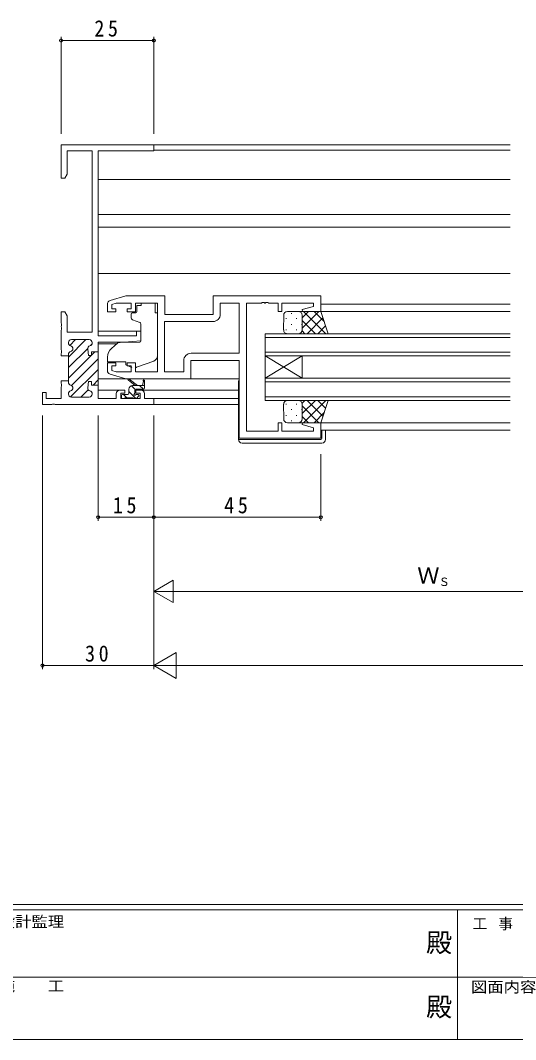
# Model space of a CAD drawing. Units: millimetres on the paper. Extents: x -420 to 373, y -297 to 267.
# Drawn here: x -150.5 to -17.1, y -297 to -22.1 of the extents above; entities that cross this region are included whole.
import ezdxf
from ezdxf.enums import TextEntityAlignment as Align

# ---------------------------------------------------------------- set-up
doc = ezdxf.new("R2010")
doc.units = ezdxf.units.MM
for name, color, linetype, lineweight in [('0-1_YKK_ZWAK', 7, 'Continuous', 9), ('0-3_YKK_11', 7, 'Continuous', 9), ('0-4_YKK_12', 2, 'Continuous', 9), ('0-5_YKK_13', 4, 'Continuous', 9), ('0-7_YKK_D', 6, 'Continuous', 9)]:
    doc.layers.add(name, color=color, linetype=linetype, lineweight=lineweight)
doc.styles.add('ＭＳ ゴシック', font='')
doc.styles.get('ＭＳ ゴシック').set_extended_font_data('MS Gothic')

msp = doc.modelspace()

# ---------------------------------------------------------------- linework, layer by layer
at = {"layer": '0-1_YKK_ZWAK'}
for p, q in [((352.3, -260.6), (-417.7, -260.6)), ((314.5, -262), (-417.7, -262)), ((-32.7, -262), (-32.7, -297)), ((-160.1, -280.199), (-31.3, -280.199)), ((-31.3, -280.199), (97.5, -280.199)), ((-417.7, -297), (314.5, -297))]:
    msp.add_line(p, q, dxfattribs=at)
at = {"layer": '0-3_YKK_11'}
for p, q in [((-139.562, -55.728), (-139.562, -64.728)), ((-114.562, -55.728), (-139.562, -55.728)), ((-137.932, -57.358), (-131.192, -57.358)), ((-137.932, -63.637), (-137.932, -57.358)), ((-131.192, -57.358), (-131.192, -106.228)), ((-129.562, -57.358), (-114.562, -57.358)), ((-129.562, -107.228), (-129.562, -57.358)), ((-129.562, -107.228), (-129.562, -57.358)), ((-114.562, -57.358), (-114.562, -55.728)), ((-139.562, -64.728), (-138.562, -64.728)), ((-138.562, -64.728), (-137.932, -63.637)), ((-127.062, -100.728), (-127.062, -98.672)), ((-126.35, -97.714), (-122.062, -96.428)), ((-124.668, -98.358), (-125.862, -98.716)), ((-125.862, -98.716), (-125.862, -99.928)), ((-120.662, -98.358), (-124.668, -98.358)), ((-122.062, -96.428), (-111.562, -96.428)), ((-120.662, -99.928), (-120.662, -98.358)), ((-119.462, -98.358), (-119.462, -100.728)), ((-113.562, -98.358), (-119.462, -98.358)), ((-113.562, -116.898), (-113.562, -98.358)), ((-111.562, -96.428), (-111.562, -101.428)), ((-98.562, -96.428), (-69.562, -96.428)), ((-98.562, -101.428), (-98.562, -96.428)), ((-96.632, -98.358), (-91.562, -98.358)), ((-96.632, -101.358), (-96.632, -98.358)), ((-91.562, -98.358), (-91.562, -111.898)), ((-85.521, -98.358), (-89.562, -98.358)), ((-89.562, -98.358), (-89.562, -132.898)), ((-85.337, -98.238), (-85.521, -98.358)), ((-84.788, -98.238), (-85.337, -98.238)), ((-84.604, -98.358), (-84.788, -98.238)), ((-84.521, -98.358), (-84.604, -98.358)), ((-84.337, -98.238), (-84.521, -98.358)), ((-83.788, -98.238), (-84.337, -98.238)), ((-83.604, -98.358), (-83.788, -98.238)), ((-81.062, -98.358), (-83.604, -98.358)), ((-81.062, -100.628), (-81.062, -98.358)), ((-80.062, -98.358), (-80.062, -100.628)), ((-71.492, -98.358), (-80.062, -98.358)), ((-71.492, -99.275), (-71.492, -98.358)), ((-69.562, -96.428), (-69.562, -100.628)), ((-139.562, -100.728), (-139.562, -103.769)), ((-138.562, -100.728), (-139.562, -100.728)), ((-137.932, -101.819), (-138.562, -100.728)), ((-124.762, -100.728), (-127.062, -100.728)), ((-125.862, -99.928), (-124.762, -99.928)), ((-124.762, -99.928), (-124.762, -100.728)), ((-121.762, -99.928), (-120.662, -99.928)), ((-121.762, -100.728), (-121.762, -99.928)), ((-119.462, -100.728), (-121.762, -100.728)), ((-111.562, -101.428), (-98.562, -101.428)), ((-80.062, -100.628), (-81.062, -100.628)), ((-74.592, -100.105), (-71.492, -99.275)), ((-74.523, -100.628), (-74.592, -100.105)), ((-69.562, -100.628), (-74.523, -100.628)), ((-139.562, -103.769), (-139.442, -103.953)), ((-139.442, -103.953), (-139.442, -104.503)), ((-137.932, -106.228), (-137.932, -101.819)), ((-111.632, -103.358), (-98.632, -103.358)), ((-111.632, -116.898), (-111.632, -103.358)), ((-111.632, -116.898), (-111.632, -103.358)), ((-139.442, -104.503), (-139.562, -104.686)), ((-139.562, -104.686), (-139.562, -104.769)), ((-139.562, -104.769), (-139.442, -104.953)), ((-139.442, -105.503), (-139.562, -105.686)), ((-139.562, -105.686), (-139.562, -111.019)), ((-139.442, -104.953), (-139.442, -105.503)), ((-131.192, -106.228), (-137.932, -106.228)), ((-119.262, -105.928), (-119.262, -107.228)), ((-118.062, -105.928), (-119.262, -105.928)), ((-118.062, -108.534), (-118.062, -105.928)), ((-137.562, -112.959), (-132.831, -108.228)), ((-137.562, -109.129), (-137.562, -109.028)), ((-137.562, -109.028), (-137.562, -109.129)), ((-137.218, -109.786), (-135.66, -108.228)), ((-136.762, -108.228), (-131.962, -108.228)), ((-131.962, -108.228), (-136.762, -108.228)), ((-131.632, -109.857), (-131.234, -109.459)), ((-131.162, -109.028), (-131.162, -109.129)), ((-131.162, -109.129), (-131.162, -109.028)), ((-119.262, -107.228), (-129.562, -107.228)), ((-129.562, -108.928), (-122.563, -108.928)), ((-129.562, -111.478), (-129.562, -108.928)), ((-129.562, -111.478), (-129.562, -108.928)), ((-122.563, -108.928), (-118.062, -108.534)), ((-139.562, -111.019), (-139.442, -111.203)), ((-139.442, -111.753), (-139.562, -111.936)), ((-139.562, -111.936), (-139.562, -112.628)), ((-139.562, -112.628), (-137.562, -112.628)), ((-139.442, -111.203), (-139.442, -111.753)), ((-137.562, -115.787), (-132.357, -110.581)), ((-137.562, -118.616), (-130.424, -111.478)), ((-137.562, -112.628), (-137.562, -112.227)), ((-137.562, -112.628), (-137.562, -112.227)), ((-137.562, -112.227), (-137.562, -112.628)), ((-137.562, -112.628), (-137.562, -119.328)), ((-137.562, -112.628), (-137.562, -119.328)), ((-132.357, -110.768), (-132.162, -112.478)), ((-132.162, -112.478), (-132.357, -110.768)), ((-132.162, -112.478), (-131.362, -112.478)), ((-131.362, -112.478), (-132.162, -112.478)), ((-131.362, -111.478), (-129.562, -111.478)), ((-131.362, -112.478), (-131.362, -111.478)), ((-131.362, -111.478), (-131.362, -112.478)), ((-129.562, -111.478), (-131.362, -111.478)), ((-129.562, -111.478), (-131.362, -111.478)), ((-129.562, -120.478), (-129.562, -111.478)), ((-91.562, -111.898), (-104.492, -111.898)), ((-136.726, -120.607), (-129.562, -113.444)), ((-127.062, -114.528), (-124.762, -114.528)), ((-127.062, -116.584), (-127.062, -114.528)), ((-125.862, -115.328), (-125.862, -116.539)), ((-124.762, -115.328), (-125.862, -115.328)), ((-124.762, -114.528), (-124.762, -115.328)), ((-121.762, -114.528), (-119.462, -114.528)), ((-121.762, -115.328), (-121.762, -114.528)), ((-120.662, -115.328), (-121.762, -115.328)), ((-120.662, -116.898), (-120.662, -115.328)), ((-119.462, -114.528), (-119.462, -116.898)), ((-106.492, -113.898), (-106.492, -116.898)), ((-104.562, -113.828), (-104.562, -118.828)), ((-91.562, -113.828), (-104.562, -113.828)), ((-91.562, -134.828), (-91.562, -113.828)), ((-136.986, -123.696), (-129.562, -116.273)), ((-122.062, -118.828), (-126.35, -117.542)), ((-125.862, -116.539), (-124.668, -116.898)), ((-124.668, -116.898), (-120.662, -116.898)), ((-119.462, -116.898), (-113.562, -116.898)), ((-106.492, -116.898), (-111.632, -116.898)), ((-139.562, -119.328), (-139.562, -120.019)), ((-137.562, -119.328), (-139.562, -119.328)), ((-137.562, -119.328), (-139.562, -119.328)), ((-139.562, -120.019), (-139.442, -120.203)), ((-139.442, -120.753), (-139.562, -120.936)), ((-139.562, -120.936), (-139.562, -124.098)), ((-139.442, -120.203), (-139.442, -120.753)), ((-137.562, -119.328), (-137.562, -119.729)), ((-132.357, -121.187), (-132.162, -119.478)), ((-132.162, -119.478), (-132.357, -121.187)), ((-132.162, -119.478), (-131.362, -119.478)), ((-131.362, -119.478), (-132.162, -119.478)), ((-131.362, -119.478), (-131.362, -120.478)), ((-131.362, -120.478), (-131.362, -119.478)), ((-131.362, -120.478), (-129.562, -120.478)), ((-129.562, -120.478), (-131.362, -120.478)), ((-130.939, -120.478), (-129.562, -119.101)), ((-129.562, -124.098), (-129.562, -120.478)), ((-104.562, -118.828), (-122.062, -118.828)), ((-144.562, -122.528), (-144.562, -125.728)), ((-143.562, -122.528), (-144.562, -122.528)), ((-143.562, -124.098), (-143.562, -122.528)), ((-137.562, -122.827), (-137.562, -122.928)), ((-137.562, -122.928), (-137.562, -122.827)), ((-134.189, -123.728), (-132.21, -121.748)), ((-131.162, -122.928), (-131.162, -122.827)), ((-131.162, -122.827), (-131.162, -122.928)), ((-124.662, -122.828), (-124.662, -124.098)), ((-122.362, -121.828), (-123.662, -121.828)), ((-123.462, -122.628), (-122.362, -122.628)), ((-123.462, -124.098), (-123.462, -122.628)), ((-122.362, -122.628), (-122.362, -121.828)), ((-119.362, -121.828), (-119.362, -122.628)), ((-118.062, -121.828), (-119.362, -121.828)), ((-119.362, -122.628), (-118.262, -122.628)), ((-118.262, -122.628), (-118.262, -124.098)), ((-117.062, -124.098), (-117.062, -122.828)), ((-144.562, -125.728), (-142.021, -125.728)), ((-139.562, -124.098), (-143.562, -124.098)), ((-142.021, -125.728), (-141.837, -125.608)), ((-141.837, -125.608), (-141.288, -125.608)), ((-141.288, -125.608), (-141.104, -125.728)), ((-141.104, -125.728), (-114.562, -125.728)), ((-136.762, -123.728), (-131.962, -123.728)), ((-131.962, -123.728), (-136.762, -123.728)), ((-124.662, -124.098), (-129.562, -124.098)), ((-118.262, -124.098), (-123.462, -124.098)), ((-114.562, -124.098), (-117.062, -124.098)), ((-114.562, -125.728), (-114.562, -124.098)), ((-81.062, -130.628), (-80.062, -130.628)), ((-81.062, -132.898), (-81.062, -130.628)), ((-80.062, -130.628), (-80.062, -132.898)), ((-74.592, -131.15), (-74.523, -130.628)), ((-71.492, -131.981), (-74.592, -131.15)), ((-74.523, -130.628), (-69.562, -130.628)), ((-69.562, -130.628), (-69.562, -134.828)), ((-89.562, -132.898), (-81.062, -132.898)), ((-80.062, -132.898), (-71.492, -132.898)), ((-71.492, -132.898), (-71.492, -131.981)), ((-69.562, -134.828), (-91.562, -134.828))]:
    msp.add_line(p, q, dxfattribs=at)
msp.add_lwpolyline([(-137.562, -119.328), (-137.562, -119.729), (-137.562, -119.328)], dxfattribs=at)
for centre, radius, start, end in [((-126.062, -98.672), 1, 106.69925, 180.00003), ((-98.632, -101.358), 2, 270, 359.99998), ((-136.762, -109.028), 0.8, 90, 179.99998), ((-136.762, -109.028), 0.8, 90, 179.99998), ((-136.762, -109.129), 0.8, 180.00002, 255.52251), ((-136.762, -109.129), 0.8, 180.00002, 255.52251), ((-137.162, -110.678), 0.8, 284.47751, 75.52248), ((-137.162, -110.678), 0.8, 284.47751, 75.52248), ((-131.562, -110.678), 0.8, 104.47752, 186.50302), ((-131.562, -110.678), 0.8, 104.47752, 186.50302), ((-131.962, -109.028), 0.8, 0, 89.99998), ((-131.962, -109.028), 0.8, 0, 89.99998), ((-131.962, -109.129), 0.8, 284.47748, 359.99997), ((-131.962, -109.129), 0.8, 284.47748, 359.99997), ((-136.762, -112.227), 0.8, 104.47748, 179.99997), ((-136.762, -112.227), 0.8, 104.47748, 179.99997), ((-104.492, -113.898), 2, 90, 179.99998), ((-126.062, -116.584), 1, 179.99995, 253.30074), ((-136.762, -119.729), 0.8, 180.00002, 255.52251), ((-136.762, -119.729), 0.8, 180.00002, 255.52251), ((-137.162, -121.278), 0.8, 284.47751, 75.52248), ((-137.162, -121.278), 0.8, 284.47751, 75.52248), ((-136.762, -122.827), 0.8, 104.47748, 179.99997), ((-136.762, -122.827), 0.8, 104.47748, 179.99997), ((-136.762, -122.928), 0.8, 180, 269.99998), ((-136.762, -122.928), 0.8, 180, 269.99998), ((-131.562, -121.278), 0.8, 173.49696, 255.52246), ((-131.562, -121.278), 0.8, 173.49696, 255.52246), ((-131.962, -122.928), 0.8, 270, 359.99998), ((-131.962, -122.928), 0.8, 270, 359.99998), ((-131.962, -122.827), 0.8, 0.00002, 75.52251), ((-131.962, -122.827), 0.8, 0.00002, 75.52251), ((-123.662, -122.828), 1, 90, 179.99998), ((-118.062, -122.828), 1, 0, 89.99998)]:
    msp.add_arc(centre, radius, start, end, dxfattribs=at)
at = {"layer": '0-4_YKK_12'}
for p, q in [((-114.862, -55.728), (-18.562, -55.728)), ((-114.562, -57.128), (-18.562, -57.128)), ((-129.562, -65.028), (-18.562, -65.028)), ((-129.562, -74.528), (-18.562, -74.528)), ((-129.562, -77.928), (-18.562, -77.928)), ((-129.562, -90.428), (-18.562, -90.428)), ((-69.562, -98.628), (-18.562, -98.628)), ((-69.807, -100.628), (-18.562, -100.628)), ((-118.062, -105.928), (-129.562, -105.928)), ((-84.563, -106.628), (-18.562, -106.628)), ((-84.563, -106.628), (-84.563, -112.628)), ((-124.439, -109.328), (-129.562, -109.328)), ((-84.563, -107.628), (-18.562, -107.628)), ((-84.563, -111.628), (-18.562, -111.628)), ((-84.563, -112.628), (-18.562, -112.628)), ((-84.563, -118.628), (-74.562, -112.628)), ((-84.563, -112.628), (-74.562, -118.628)), ((-84.563, -112.628), (-84.563, -118.628)), ((-74.562, -112.628), (-74.562, -118.628)), ((-84.563, -118.628), (-18.562, -118.628)), ((-84.563, -118.628), (-84.563, -124.628)), ((-84.563, -119.628), (-18.562, -119.628)), ((-123.662, -121.828), (-129.562, -121.828)), ((-91.762, -121.828), (-118.062, -121.828)), ((-84.563, -123.628), (-18.562, -123.628)), ((-91.762, -124.098), (-114.862, -124.098)), ((-91.762, -125.728), (-114.862, -125.728)), ((-84.563, -124.628), (-18.562, -124.628)), ((-70.062, -130.628), (-18.562, -130.628)), ((-69.562, -132.628), (-18.562, -132.628))]:
    msp.add_line(p, q, dxfattribs=at)
at = {"layer": '0-5_YKK_13'}
for p, q in [((-117.962, -98.358), (-117.962, -99.028)), ((-117.962, -98.358), (-114.162, -98.358)), ((-114.162, -98.358), (-114.162, -99.028)), ((-120.662, -101.328), (-120.662, -102.378)), ((-119.432, -101.028), (-120.362, -101.028)), ((-119.132, -100.028), (-119.132, -99.028)), ((-117.962, -99.028), (-119.132, -99.028)), ((-119.132, -100.028), (-119.132, -100.728)), ((-114.162, -100.028), (-114.162, -99.028)), ((-114.162, -101.028), (-114.162, -100.028)), ((-114.162, -101.028), (-113.562, -101.028)), ((-113.562, -112.583), (-113.562, -101.028)), ((-79.563, -105.628), (-79.562, -101.628)), ((-78.562, -100.628), (-75.562, -100.628)), ((-77.482, -101.048), (-77.482, -101.248)), ((-69.562, -100.628), (-75.562, -100.628)), ((-74.652, -101.213), (-74.652, -101.248)), ((-74.562, -105.148), (-70.042, -100.628)), ((-74.562, -102.319), (-72.871, -100.628)), ((-74.562, -101.628), (-74.562, -105.628)), ((-74.562, -101.628), (-74.562, -105.628)), ((-74.194, -100.628), (-68.194, -106.628)), ((-71.366, -100.628), (-68.661, -103.333)), ((-67.562, -106.628), (-69.562, -100.628)), ((-120.333, -102.847), (-118.333, -103.576)), ((-118.062, -104.024), (-118.062, -108.63)), ((-78.897, -102.463), (-78.897, -102.663)), ((-77.482, -104.078), (-77.482, -104.278)), ((-76.067, -102.463), (-76.067, -102.663)), ((-74.652, -104.078), (-74.652, -104.278)), ((-74.562, -103.088), (-71.023, -106.628)), ((-73.214, -106.628), (-68.975, -102.389)), ((-78.897, -105.493), (-78.897, -105.693)), ((-75.562, -106.628), (-78.562, -106.628)), ((-76.067, -105.493), (-76.067, -105.693)), ((-75.562, -106.628), (-67.562, -106.628)), ((-74.596, -105.883), (-73.851, -106.628)), ((-70.385, -106.628), (-68.268, -104.51)), ((-124.3, -109.211), (-125.991, -110.63)), ((-118.279, -108.93), (-123.665, -108.977)), ((-127.062, -112.928), (-127.062, -114.228)), ((-127.062, -114.228), (-122.062, -114.228)), ((-122.062, -114.228), (-122.062, -114.528)), ((-122.062, -114.528), (-122.062, -115.025)), ((-120.756, -115.634), (-122.062, -115.025)), ((-119.191, -115.668), (-114.553, -113.994)), ((-121.989, -118.828), (-129.562, -118.828)), ((-119.562, -120.598), (-121.382, -119.197)), ((-118.962, -120.598), (-121.18, -118.915)), ((-119.553, -121.666), (-120.571, -120.647)), ((-120.262, -120.598), (-117.062, -120.598)), ((-117.375, -121.598), (-118.375, -120.598)), ((-117.362, -119.471), (-117.561, -120.598)), ((-117.062, -121.298), (-117.062, -119.298)), ((-91.562, -118.828), (-105.062, -118.828)), ((-91.762, -119.328), (-91.762, -134.828)), ((-91.562, -119.328), (-91.762, -119.328)), ((-123.262, -123.298), (-123.262, -123.798)), ((-121.562, -122.998), (-122.962, -122.998)), ((-121.811, -123.898), (-122.711, -122.998)), ((-121.262, -122.698), (-121.262, -121.598)), ((-119.365, -124.098), (-121.262, -122.201)), ((-119.662, -122.537), (-119.662, -121.898)), ((-119.362, -121.598), (-117.362, -121.598)), ((-118.862, -122.998), (-119.202, -122.998)), ((-119.15, -124.01), (-118.65, -123.51)), ((-122.962, -124.098), (-122.462, -124.098)), ((-122.262, -123.898), (-120.162, -123.898)), ((-119.962, -124.098), (-119.362, -124.098)), ((-79.563, -125.628), (-79.562, -129.628)), ((-78.897, -125.763), (-78.897, -125.586)), ((-75.562, -124.628), (-78.562, -124.628)), ((-76.067, -125.763), (-76.067, -125.563)), ((-75.562, -124.628), (-67.562, -124.628)), ((-74.596, -125.372), (-73.851, -124.628)), ((-74.562, -128.168), (-71.023, -124.628)), ((-74.562, -129.628), (-74.562, -125.628)), ((-74.562, -129.628), (-74.562, -125.628)), ((-74.562, -126.108), (-70.042, -130.628)), ((-74.194, -130.628), (-68.194, -124.628)), ((-73.214, -124.628), (-68.975, -128.866)), ((-70.385, -124.628), (-68.268, -126.745)), ((-67.562, -124.628), (-69.562, -130.628)), ((-78.897, -128.793), (-78.897, -128.593)), ((-77.482, -127.178), (-77.482, -126.978)), ((-76.067, -128.793), (-76.067, -128.593)), ((-74.652, -127.178), (-74.652, -126.978)), ((-74.562, -128.936), (-72.871, -130.628)), ((-71.366, -130.628), (-68.661, -127.923)), ((-78.562, -130.628), (-75.562, -130.628)), ((-77.482, -130.208), (-77.482, -130.008)), ((-69.562, -130.628), (-75.562, -130.628)), ((-74.652, -130.042), (-74.652, -130.008)), ((-69.262, -132.628), (-69.262, -134.828)), ((-68.262, -135.128), (-68.262, -132.628)), ((-91.762, -134.828), (-91.762, -135.128)), ((-91.262, -135.128), (-91.762, -135.128)), ((-69.562, -135.128), (-91.262, -135.128)), ((-90.762, -136.128), (-69.262, -136.128))]:
    msp.add_line(p, q, dxfattribs=at)
for centre, radius, start, end in [((-120.362, -101.328), 0.3, 90, 180), ((-119.432, -100.728), 0.3, 270, 0), ((-78.562, -101.628), 1, 89.99989, 179.99989), ((-75.562, -101.628), 1, 359.99989, 89.99989), ((-75.562, -101.628), 1, 359.99989, 89.99989), ((-120.162, -102.378), 0.5, 180, 250), ((-118.562, -104.024), 0.5, 0, 70), ((-78.562, -105.628), 1, 179.99989, 269.99989), ((-75.562, -105.628), 1, 269.99989, 359.99989), ((-75.562, -105.628), 1, 269.99989, 359.99989), ((-123.657, -109.977), 1, 90.5, 130), ((-118.362, -108.63), 0.3, 270.5, 0), ((-124.062, -112.928), 3, 130, 180), ((-115.062, -112.583), 1.5, 289.85326, 0), ((-120.334, -114.728), 1, 245, 262.59306), ((-119.53, -114.728), 1, 273.88683, 289.85326), ((-121.362, -118.998), 0.2, 24.41711, 264.41711), ((-120.262, -121.598), 1, 90, 180), ((-117.262, -119.298), 0.2, 0, 239.99998), ((-122.962, -123.298), 0.3, 90, 180), ((-121.562, -122.698), 0.3, 270, 0), ((-119.662, -122.998), 0.25, 123.05573, 326.94426), ((-119.962, -122.537), 0.3, 303.05573, 0), ((-119.362, -121.898), 0.3, 90, 180), ((-119.202, -123.298), 0.3, 90, 146.94426), ((-118.862, -123.298), 0.3, 314.99998, 90), ((-117.362, -121.298), 0.3, 270, 0), ((-122.962, -123.798), 0.3, 180, 270), ((-122.462, -123.898), 0.2, 270, 0), ((-119.962, -123.898), 0.2, 180, 270), ((-119.362, -123.798), 0.3, 270, 314.99998), ((-78.562, -125.628), 1, 90.00009, 180.00009), ((-75.562, -125.628), 1, 0.00009, 90.00009), ((-75.562, -125.628), 1, 0.00009, 90.00009), ((-78.562, -129.628), 1, 180.00009, 270.00009), ((-75.562, -129.628), 1, 270.00009, 0.00009), ((-75.562, -129.628), 1, 270.00009, 0.00009), ((-90.762, -135.128), 1, 180, 270), ((-69.562, -134.828), 0.3, 270, 0), ((-69.262, -135.128), 1, 270, 0)]:
    msp.add_arc(centre, radius, start, end, dxfattribs=at)
at = {"layer": '0-7_YKK_D'}
for p, q in [((-139.562, -52.728), (-139.562, -26.559)), ((-114.563, -52.728), (-114.563, -26.559)), ((-139.562, -27.559), (-114.563, -27.559)), ((-144.562, -128.728), (-144.562, -197.128)), ((-129.562, -128.728), (-129.562, -157.128)), ((-114.562, -128.728), (-114.562, -157.128)), ((-114.562, -128.728), (-114.562, -197.128)), ((-114.562, -139.128), (-114.562, -177.128)), ((-114.562, -139.128), (-114.562, -157.128)), ((-114.562, -139.128), (-114.562, -197.128)), ((-69.562, -139.128), (-69.562, -157.128)), ((-129.562, -156.128), (-114.562, -156.128)), ((-114.562, -156.128), (-69.562, -156.128)), ((-114.562, -176.128), (-109.366, -173.128)), ((-109.366, -179.128), (-109.366, -173.128)), ((-114.562, -176.128), (-104.17, -176.128)), ((-114.562, -176.128), (-109.366, -179.128)), ((-108.562, -176.128), (29.438, -176.128)), ((-114.562, -196.128), (-108.5, -192.628)), ((-108.5, -199.628), (-108.5, -192.628)), ((-114.562, -196.128), (-144.562, -196.128)), ((-114.562, -196.128), (-102.438, -196.128)), ((-114.562, -196.128), (-108.5, -199.628)), ((218.438, -196.128), (-107.562, -196.128))]:
    msp.add_line(p, q, dxfattribs=at)
for centre in [(-139.562, -27.559), (-114.563, -27.559), (-129.562, -156.128), (-114.562, -156.128), (-114.562, -156.128), (-69.562, -156.128), (-144.562, -196.128)]:
    msp.add_circle(centre, 0.425, dxfattribs=at)

# ---------------------------------------------------------------- texts
at = {"layer": '0-1_YKK_ZWAK', "style": 'ＭＳ ゴシック', "width": 1.1}
for s, p in [('設計監理', (-156.331, -267.533)), ('施\u3000\u3000工', (-156.331, -284.854)), ('図面内容', (-29.083, -285.148))]:
    msp.add_text(s, height=2.933, dxfattribs=at).set_placement(p, align=Align.BOTTOM_LEFT)
at = {"layer": '0-1_YKK_ZWAK', "color": 2, "style": 'ＭＳ ゴシック'}
for p in [(-41.182, -274.956), (-41.182, -292.278)]:
    msp.add_text('殿', height=5.132, dxfattribs=at).set_placement(p, align=Align.BOTTOM_LEFT)
at = {"layer": '0-1_YKK_ZWAK', "insert": (-28.688, -267.533), "char_height": 2.933, "attachment_point": 7, "style": 'ＭＳ ゴシック'}
msp.add_mtext('\\T1.16;工\\~事\\~名', dxfattribs=at)
at = {"layer": '0-7_YKK_D', "color": 3, "style": 'ＭＳ ゴシック'}
msp.add_text('Ｗ', height=4.399, dxfattribs=at).set_placement((-43.562, -175.328), align=Align.BOTTOM_LEFT)
at = {"layer": '0-7_YKK_D', "color": 7, "style": 'ＭＳ ゴシック'}
msp.add_text('Ｓ', height=2.199, dxfattribs=at).set_placement((-37.802, -175.328), align=Align.BOTTOM_LEFT)
at = {"layer": '0-7_YKK_D', "color": 3, "char_height": 4.399, "attachment_point": 7, "style": 'ＭＳ ゴシック'}
for s, insert in [('\\T1.36;\\W0.9;25', (-130.583, -26.559)), ('\\T1.36;\\W0.9;15', (-125.582, -155.128)), ('\\T1.36;\\W0.9;45', (-95.582, -155.128)), ('\\T1.36;\\W0.9;30', (-133.082, -195.128))]:
    msp.add_mtext(s, dxfattribs=dict(at, insert=insert))

doc.saveas('drawing.dxf')
